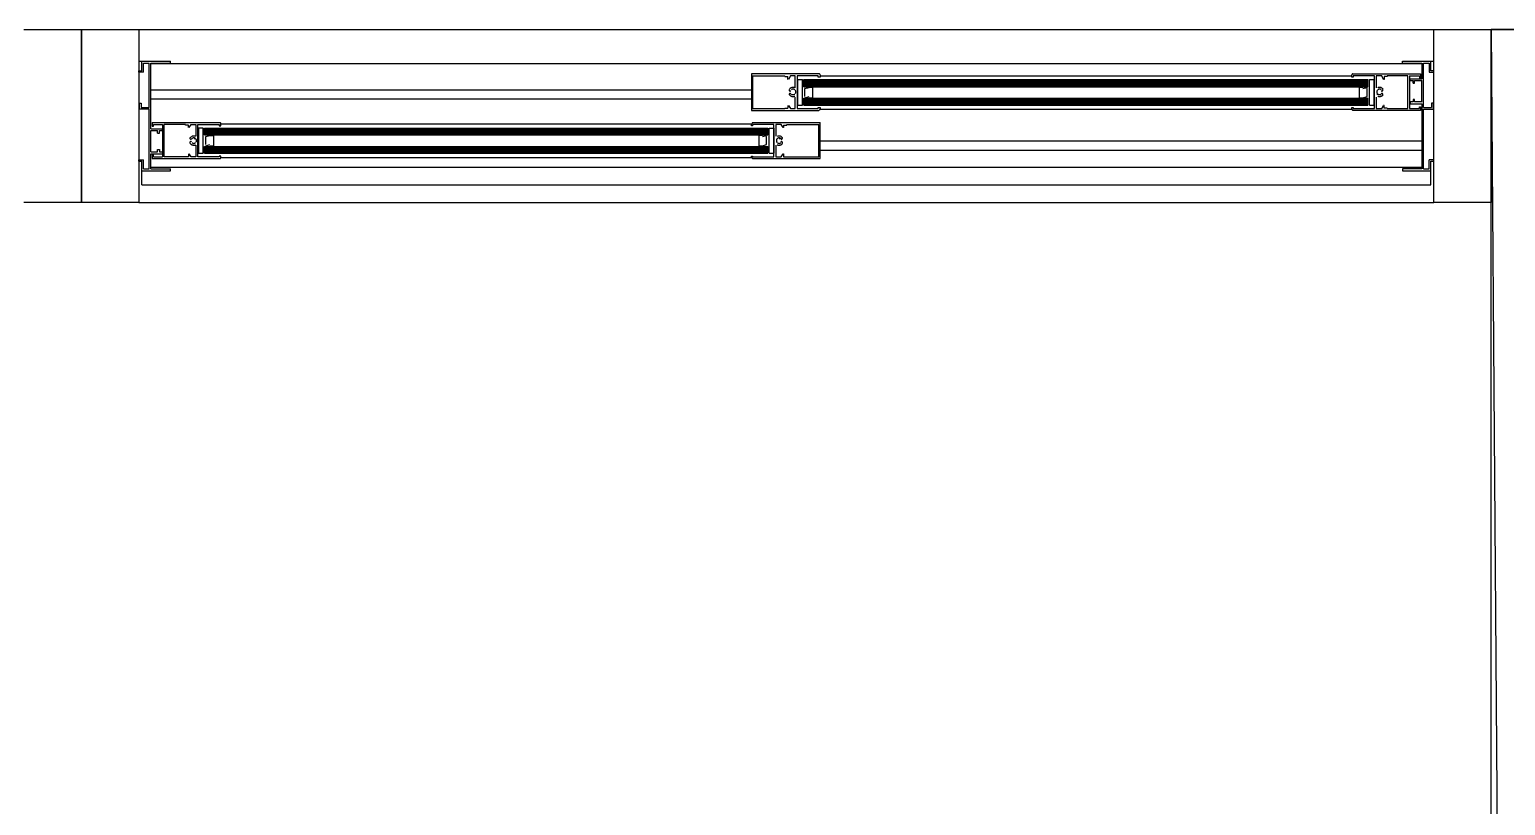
# Model space of a CAD drawing. Header units: millimetres. Extents: x 7649 to 34105, y 3983 to 25377.
# Drawn here: x 19882 to 21166, y 20112 to 20787 of the extents above; entities that cross this region are included whole.
import ezdxf

# ---------------------------------------------------------------- set-up
doc = ezdxf.new("R2010")
doc.units = ezdxf.units.MM

msp = doc.modelspace()

# ---------------------------------------------------------------- linework, layer by layer
at = {"layer": 'GEOMETRY', "color": 7}
for p, q in [((19977.45278, 20786.90139), (21104.04861, 20786.90139)), ((21153.79028, 17366.89722), (21153.79028, 20786.90139)), ((21153.79028, 20786.90139), (21178.66111, 17366.89722)), ((21153.79028, 20786.90139), (21178.66111, 17366.89722)), ((21178.66111, 20786.90139), (21153.79028, 20786.90139)), ((19977.45278, 20759.38472), (19980.09861, 20759.38472)), ((19980.09861, 20750.91806), (19980.09861, 20759.38472)), ((19980.09861, 20759.38472), (20004.96944, 20759.38472)), ((20004.96944, 20757.79722), (20004.96944, 20759.38472)), ((21076.53194, 20759.38472), (21101.40278, 20759.38472)), ((21076.53194, 20757.79722), (21076.53194, 20759.38472)), ((21101.40278, 20759.38472), (21104.04861, 20759.38472)), ((21101.40278, 20750.91806), (21101.40278, 20759.38472)), ((19977.45278, 20749.85972), (19977.45278, 20750.91806)), ((19977.45278, 20750.91806), (19980.09861, 20750.91806)), ((19981.68611, 20749.85972), (19977.45278, 20749.85972)), ((19981.68611, 20749.85972), (19981.68611, 20757.79722)), ((19981.68611, 20757.79722), (19986.44861, 20757.79722)), ((19986.44861, 20719.16806), (19986.44861, 20757.79722)), ((19988.03611, 20757.79722), (20004.96944, 20757.79722)), ((19988.03611, 20700.64722), (19988.03611, 20757.79722)), ((19988.03611, 20757.26806), (21093.46528, 20757.26806)), ((20569.06111, 20748.27222), (20510.32361, 20748.27222)), ((20510.32361, 20748.27222), (20510.32361, 20716.52222)), ((20511.38194, 20746.68472), (20511.38194, 20718.10972)), ((20511.38194, 20746.68472), (20539.42778, 20746.68472)), ((20539.42778, 20746.15556), (20539.42778, 20746.68472)), ((20539.42778, 20746.15556), (20542.07361, 20746.15556)), ((20542.07361, 20743.50972), (20542.07361, 20746.15556)), ((20544.19028, 20746.68472), (20542.60278, 20743.50972)), ((20548.42361, 20746.68472), (20544.19028, 20746.68472)), ((20548.42361, 20736.10139), (20548.42361, 20746.68472)), ((20568.53194, 20746.68472), (20550.01111, 20746.68472)), ((20550.01111, 20746.68472), (20550.01111, 20718.10972)), ((20568.53194, 20745.62639), (20568.53194, 20746.68472)), ((20569.4334, 20748.26498), (20569.32569, 20748.27222)), ((20569.53671, 20748.24387), (20569.4334, 20748.26498)), ((20569.63466, 20748.20985), (20569.53671, 20748.24387)), ((20569.72632, 20748.16385), (20569.63466, 20748.20985)), ((20569.81073, 20748.10683), (20569.72632, 20748.16385)), ((20569.88696, 20748.03974), (20569.81073, 20748.10683)), ((20569.95406, 20747.96351), (20569.88696, 20748.03974)), ((20570.01107, 20747.87909), (20569.95406, 20747.96351)), ((20570.05707, 20747.78744), (20570.01107, 20747.87909)), ((20570.09109, 20747.68948), (20570.05707, 20747.78744)), ((20570.1122, 20747.58618), (20570.09109, 20747.68948)), ((20570.11944, 20747.47847), (20570.1122, 20747.58618)), ((20570.11944, 20747.21389), (20570.11944, 20745.62639)), ((20570.11944, 20746.68472), (21032.61111, 20746.68472)), ((21032.61836, 20747.58618), (21032.61111, 20747.47847)), ((21032.61111, 20745.62639), (21032.61111, 20747.21389)), ((21032.63946, 20747.68948), (21032.61836, 20747.58618)), ((21032.67349, 20747.78744), (21032.63946, 20747.68948)), ((21032.71948, 20747.87909), (21032.67349, 20747.78744)), ((21032.7765, 20747.96351), (21032.71948, 20747.87909)), ((21032.84359, 20748.03974), (21032.7765, 20747.96351)), ((21032.91982, 20748.10683), (21032.84359, 20748.03974)), ((21033.00424, 20748.16385), (21032.91982, 20748.10683)), ((21033.0959, 20748.20985), (21033.00424, 20748.16385)), ((21033.19385, 20748.24387), (21033.0959, 20748.20985)), ((21033.14028, 20748.27222), (21092.40694, 20748.27222)), ((21033.29715, 20748.26498), (21033.19385, 20748.24387)), ((21033.40486, 20748.27222), (21033.29715, 20748.26498)), ((21052.19028, 20746.68472), (21033.66944, 20746.68472)), ((21033.66944, 20746.68472), (21033.66944, 20745.62639)), ((21052.19028, 20718.10972), (21052.19028, 20746.68472)), ((21058.54028, 20746.68472), (21053.77778, 20746.68472)), ((21053.77778, 20746.68472), (21053.77778, 20736.10139)), ((21060.12778, 20743.50972), (21058.54028, 20746.68472)), ((21063.30278, 20746.15556), (21060.65694, 20746.15556)), ((21060.65694, 20746.15556), (21060.65694, 20743.50972)), ((21081.29444, 20746.68472), (21063.30278, 20746.68472)), ((21063.30278, 20746.68472), (21063.30278, 20746.15556)), ((21076.53194, 20757.79722), (21093.46528, 20757.79722)), ((21081.29444, 20718.10972), (21081.29444, 20746.68472)), ((21082.88194, 20746.68472), (21082.88194, 20718.10972)), ((21082.88194, 20746.68472), (21091.34861, 20746.68472)), ((21091.34861, 20746.68472), (21091.34861, 20744.56806)), ((21092.40694, 20748.27222), (21092.40694, 20744.56806)), ((21093.46528, 20757.79722), (21093.46528, 20744.03889)), ((21095.05278, 20757.79722), (21099.81528, 20757.79722)), ((21095.05278, 20719.16806), (21095.05278, 20757.79722)), ((21099.81528, 20757.79722), (21099.81528, 20749.85972)), ((21099.81528, 20749.85972), (21104.04861, 20749.85972)), ((21104.04861, 20750.91806), (21101.40278, 20750.91806)), ((21104.04861, 20749.85972), (21104.04861, 20750.91806)), ((21104.04861, 20673.65972), (21104.04861, 20749.85972)), ((19988.03611, 20734.51389), (20510.32361, 20734.51389)), ((20543.14209, 20734.3765), (20543.13244, 20734.27827)), ((20543.13244, 20734.27827), (20543.13498, 20734.1799)), ((20543.13498, 20734.1799), (20543.14962, 20734.08258)), ((20543.16405, 20734.47337), (20543.14209, 20734.3765)), ((20543.14962, 20734.08258), (20543.17624, 20733.98754)), ((20543.19842, 20734.56769), (20543.16405, 20734.47337)), ((20543.17624, 20733.98754), (20543.21474, 20733.89597)), ((20543.2453, 20734.65823), (20543.19842, 20734.56769)), ((20543.21474, 20733.89597), (20543.26501, 20733.80909)), ((20543.3048, 20734.7438), (20543.2453, 20734.65823)), ((20543.26501, 20733.80909), (20543.32694, 20733.72809)), ((20543.32694, 20733.72809), (20543.40044, 20733.6542)), ((20543.40044, 20733.6542), (20543.4829, 20733.59045)), ((20543.66323, 20735.36234), (20543.46704, 20735.13428)), ((20543.4829, 20733.59045), (20543.57095, 20733.53905)), ((20543.57095, 20733.53905), (20543.66341, 20733.49996)), ((20543.87453, 20735.57341), (20543.66323, 20735.36234)), ((20543.66341, 20733.49996), (20543.75905, 20733.47314)), ((20543.75905, 20733.47314), (20543.85667, 20733.45853)), ((20543.85667, 20733.45853), (20543.95504, 20733.4561)), ((20544.09982, 20735.76695), (20543.87453, 20735.57341)), ((20543.95504, 20733.4561), (20544.05297, 20733.46579)), ((20544.05297, 20733.46579), (20544.14924, 20733.48758)), ((20544.33798, 20735.94242), (20544.09982, 20735.76695)), ((20544.14924, 20733.48758), (20544.24264, 20733.52139)), ((20544.24264, 20733.52139), (20544.33195, 20733.56721)), ((20544.33195, 20733.56721), (20544.41597, 20733.62497)), ((20544.58788, 20736.09927), (20544.33798, 20735.94242)), ((20544.41597, 20733.62497), (20544.49348, 20733.69464)), ((20544.8484, 20736.23697), (20544.58788, 20736.09927)), ((20545.11842, 20736.35497), (20544.8484, 20736.23697)), ((20545.3968, 20736.45274), (20545.11842, 20736.35497)), ((20545.36908, 20734.71725), (20545.15229, 20734.5739)), ((20545.59665, 20734.83454), (20545.36908, 20734.71725)), ((20545.68243, 20736.52972), (20545.3968, 20736.45274)), ((20545.83283, 20734.92577), (20545.59665, 20734.83454)), ((20545.97417, 20736.58538), (20545.68243, 20736.52972)), ((20546.07547, 20734.99093), (20545.83283, 20734.92577)), ((20546.27092, 20736.61917), (20545.97417, 20736.58538)), ((20546.32242, 20735.03002), (20546.07547, 20734.99093)), ((20546.57153, 20736.63056), (20546.27092, 20736.61917)), ((20546.57153, 20735.04306), (20546.32242, 20735.03002)), ((20546.70879, 20736.62818), (20546.57153, 20736.63056)), ((20546.82063, 20735.03002), (20546.57153, 20735.04306)), ((20546.84568, 20736.62108), (20546.70879, 20736.62818)), ((20547.06758, 20734.99093), (20546.82063, 20735.03002)), ((20546.98209, 20736.60926), (20546.84568, 20736.62108)), ((20547.11788, 20736.59277), (20546.98209, 20736.60926)), ((20547.31023, 20734.92577), (20547.06758, 20734.99093)), ((20547.25295, 20736.57162), (20547.11788, 20736.59277)), ((20547.38717, 20736.54584), (20547.25295, 20736.57162)), ((20547.54641, 20734.83454), (20547.31023, 20734.92577)), ((20547.52043, 20736.51545), (20547.38717, 20736.54584)), ((20547.65259, 20736.48048), (20547.52043, 20736.51545)), ((20547.77397, 20734.71725), (20547.54641, 20734.83454)), ((20547.78355, 20736.44096), (20547.65259, 20736.48048)), ((20547.99077, 20734.5739), (20547.77397, 20734.71725)), ((20547.91318, 20736.3969), (20547.78355, 20736.44096)), ((20548.04137, 20736.34834), (20547.91318, 20736.3969)), ((20548.16799, 20736.2953), (20548.04137, 20736.34834)), ((20548.62698, 20733.86425), (20548.48362, 20734.08105)), ((20548.74426, 20733.63669), (20548.62698, 20733.86425)), ((20548.83549, 20733.40051), (20548.74426, 20733.63669)), ((20548.90065, 20733.15786), (20548.83549, 20733.40051)), ((20550.54028, 20743.50972), (20550.54028, 20721.28472)), ((20550.54028, 20743.50972), (20554.77361, 20743.50972)), ((20554.77361, 20721.28472), (20554.77361, 20743.50972)), ((20555.83194, 20743.50972), (21046.36944, 20743.50972)), ((20555.83194, 20737.15972), (20555.83194, 20743.50972)), ((20555.83194, 20742.45139), (21046.36944, 20742.45139)), ((20555.83194, 20741.39306), (21046.36944, 20741.39306)), ((20555.83194, 20740.33472), (21046.36944, 20740.33472)), ((20555.83194, 20739.27639), (21046.36944, 20739.27639)), ((20555.83194, 20738.21806), (21046.36944, 20738.21806)), ((20555.83194, 20737.15972), (21046.36944, 20737.15972)), ((20556.89028, 20735.57222), (20560.59444, 20736.63056)), ((20556.89028, 20728.69306), (20556.89028, 20735.57222)), ((20563.76944, 20736.63056), (20560.59444, 20736.63056)), ((20563.76944, 20727.63472), (20563.76944, 20736.63056)), ((20570.11944, 20745.62639), (20568.53194, 20745.62639)), ((21033.66944, 20745.62639), (21032.61111, 20745.62639)), ((21042.13611, 20736.63056), (21038.96111, 20736.63056)), ((21038.96111, 20736.63056), (21038.96111, 20727.63472)), ((21042.13611, 20735.57222), (21045.84028, 20736.63056)), ((21045.84028, 20728.69306), (21045.84028, 20735.57222)), ((21046.36944, 20737.15972), (21046.36944, 20743.50972)), ((21047.95694, 20721.28472), (21047.95694, 20743.50972)), ((21047.95694, 20743.50972), (21051.66111, 20743.50972)), ((21051.66111, 20743.50972), (21051.66111, 20721.28472)), ((21054.30694, 20733.45556), (21054.83611, 20733.45556)), ((21054.42423, 20733.40051), (21054.35907, 20733.15786)), ((21054.51546, 20733.63669), (21054.42423, 20733.40051)), ((21054.63275, 20733.86425), (21054.51546, 20733.63669)), ((21054.7761, 20734.08105), (21054.63275, 20733.86425)), ((21055.50918, 20736.45155), (21055.09173, 20736.2953)), ((21055.48575, 20734.71725), (21055.26895, 20734.5739)), ((21055.71331, 20734.83454), (21055.48575, 20734.71725)), ((21055.93456, 20736.55869), (21055.50918, 20736.45155)), ((21055.94949, 20734.92577), (21055.71331, 20734.83454)), ((21056.3641, 20736.61765), (21055.93456, 20736.55869)), ((21056.19214, 20734.99093), (21055.94949, 20734.92577)), ((21056.43909, 20735.03002), (21056.19214, 20734.99093)), ((21056.794, 20736.62936), (21056.3641, 20736.61765)), ((21056.68819, 20735.04306), (21056.43909, 20735.03002)), ((21056.9373, 20735.03002), (21056.68819, 20735.04306)), ((21057.22049, 20736.59476), (21056.794, 20736.62936)), ((21057.18425, 20734.99093), (21056.9373, 20735.03002)), ((21057.42689, 20734.92577), (21057.18425, 20734.99093)), ((21057.63978, 20736.51479), (21057.22049, 20736.59476)), ((21057.66308, 20734.83454), (21057.42689, 20734.92577)), ((21058.0481, 20736.39036), (21057.63978, 20736.51479)), ((21057.89064, 20734.71725), (21057.66308, 20734.83454)), ((21058.10744, 20734.5739), (21057.89064, 20734.71725)), ((21058.44166, 20736.22243), (21058.0481, 20736.39036)), ((21058.23707, 20733.69464), (21058.27553, 20733.65782)), ((21058.27553, 20733.65782), (21058.31614, 20733.62385)), ((21058.31614, 20733.62385), (21058.35874, 20733.59278)), ((21058.35874, 20733.59278), (21058.40316, 20733.56471)), ((21058.40316, 20733.56471), (21058.44924, 20733.53968)), ((21058.81668, 20736.01192), (21058.44166, 20736.22243)), ((21058.44924, 20733.53968), (21058.49682, 20733.51777)), ((21058.49682, 20733.51777), (21058.54575, 20733.49904)), ((21058.54575, 20733.49904), (21058.59585, 20733.48357)), ((21058.59585, 20733.48357), (21058.64698, 20733.47141)), ((21058.64698, 20733.47141), (21058.69896, 20733.46265)), ((21058.69896, 20733.46265), (21058.75164, 20733.45734)), ((21058.75164, 20733.45734), (21058.80486, 20733.45556)), ((21058.80486, 20733.45556), (21058.88043, 20733.45915)), ((21059.16937, 20735.75977), (21058.81668, 20736.01192)), ((21058.88043, 20733.45915), (21058.95447, 20733.46976)), ((21058.95447, 20733.46976), (21059.02657, 20733.48712)), ((21059.02657, 20733.48712), (21059.0963, 20733.51098)), ((21059.0963, 20733.51098), (21059.16327, 20733.54107)), ((21059.16327, 20733.54107), (21059.22705, 20733.57715)), ((21059.49597, 20735.46692), (21059.16937, 20735.75977)), ((21059.22705, 20733.57715), (21059.28725, 20733.61895)), ((21059.28725, 20733.61895), (21059.34343, 20733.66621)), ((21059.34343, 20733.66621), (21059.3952, 20733.71867)), ((21059.3952, 20733.71867), (21059.44214, 20733.77607)), ((21059.47003, 20734.68245), (21059.42576, 20734.7438)), ((21059.44214, 20733.77607), (21059.48384, 20733.83816)), ((21059.50786, 20734.61792), (21059.47003, 20734.68245)), ((21059.48384, 20733.83816), (21059.51989, 20733.90468)), ((21059.79268, 20735.13428), (21059.49597, 20735.46692)), ((21059.53919, 20734.55071), (21059.50786, 20734.61792)), ((21059.51989, 20733.90468), (21059.54947, 20733.97432)), ((21059.56397, 20734.4813), (21059.53919, 20734.55071)), ((21059.54947, 20733.97432), (21059.57206, 20734.04562)), ((21059.58214, 20734.41017), (21059.56397, 20734.4813)), ((21059.57206, 20734.04562), (21059.58772, 20734.1181)), ((21059.59366, 20734.3378), (21059.58214, 20734.41017)), ((21059.58772, 20734.1181), (21059.5965, 20734.19128)), ((21059.59847, 20734.26467), (21059.59366, 20734.3378)), ((21059.5965, 20734.19128), (21059.59847, 20734.26467)), ((21060.65694, 20743.50972), (21060.12778, 20743.50972)), ((21083.41111, 20744.03889), (21093.46528, 20744.03889)), ((21083.41111, 20742.45139), (21083.41111, 20744.03889)), ((21083.41111, 20742.45139), (21086.05694, 20742.45139)), ((21086.05694, 20740.33472), (21086.05694, 20742.45139)), ((21086.05694, 20740.33472), (21087.11528, 20740.33472)), ((21087.11528, 20742.45139), (21093.46528, 20742.45139)), ((21087.11528, 20740.33472), (21087.11528, 20742.45139)), ((21091.34861, 20744.56806), (21092.40694, 20744.56806)), ((21093.46528, 20723.93056), (21093.46528, 20742.45139)), ((19977.98194, 20717.58056), (19977.98194, 20722.87222)), ((19977.98194, 20722.87222), (19979.56944, 20722.87222)), ((19979.56944, 20722.87222), (19979.56944, 20719.16806)), ((19988.03611, 20726.57639), (20510.32361, 20726.57639)), ((20542.07361, 20720.75556), (20542.07361, 20718.63889)), ((20542.60278, 20720.75556), (20544.19028, 20718.10972)), ((20543.13405, 20730.60316), (20543.13209, 20730.52977)), ((20543.13209, 20730.52977), (20543.13689, 20730.45665)), ((20543.14284, 20730.67634), (20543.13405, 20730.60316)), ((20543.13689, 20730.45665), (20543.14841, 20730.38428)), ((20543.1585, 20730.74882), (20543.14284, 20730.67634)), ((20543.14841, 20730.38428), (20543.16659, 20730.31315)), ((20543.18109, 20730.82013), (20543.1585, 20730.74882)), ((20543.16659, 20730.31315), (20543.19137, 20730.24373)), ((20543.21066, 20730.88976), (20543.18109, 20730.82013)), ((20543.19137, 20730.24373), (20543.2227, 20730.17652)), ((20543.24671, 20730.95628), (20543.21066, 20730.88976)), ((20543.2227, 20730.17652), (20543.26053, 20730.112)), ((20543.28841, 20731.01837), (20543.24671, 20730.95628)), ((20543.26053, 20730.112), (20543.3048, 20730.05064)), ((20543.33535, 20731.07578), (20543.28841, 20731.01837)), ((20543.38712, 20731.12824), (20543.33535, 20731.07578)), ((20543.44331, 20731.1755), (20543.38712, 20731.12824)), ((20543.5035, 20731.21729), (20543.44331, 20731.1755)), ((20543.46704, 20730.18933), (20543.76375, 20729.85669)), ((20543.56729, 20731.25337), (20543.5035, 20731.21729)), ((20543.63425, 20731.28347), (20543.56729, 20731.25337)), ((20543.70399, 20731.30733), (20543.63425, 20731.28347)), ((20543.77608, 20731.32469), (20543.70399, 20731.30733)), ((20543.76375, 20729.85669), (20544.09035, 20729.56384)), ((20543.85012, 20731.3353), (20543.77608, 20731.32469)), ((20543.92569, 20731.33889), (20543.85012, 20731.3353)), ((20543.97891, 20731.3371), (20543.92569, 20731.33889)), ((20544.0316, 20731.3318), (20543.97891, 20731.3371)), ((20544.08358, 20731.32303), (20544.0316, 20731.3318)), ((20544.1347, 20731.31088), (20544.08358, 20731.32303)), ((20544.09035, 20729.56384), (20544.44304, 20729.31169)), ((20544.18481, 20731.29541), (20544.1347, 20731.31088)), ((20544.23373, 20731.27668), (20544.18481, 20731.29541)), ((20544.28132, 20731.25477), (20544.23373, 20731.27668)), ((20544.3274, 20731.22974), (20544.28132, 20731.25477)), ((20544.37182, 20731.20166), (20544.3274, 20731.22974)), ((20544.41441, 20731.1706), (20544.37182, 20731.20166)), ((20544.45502, 20731.13662), (20544.41441, 20731.1706)), ((20544.44304, 20729.31169), (20544.81806, 20729.10118)), ((20544.49348, 20731.0998), (20544.45502, 20731.13662)), ((20544.71944, 20730.80972), (20544.71944, 20730.28056)), ((20544.81806, 20729.10118), (20545.21162, 20728.93325)), ((20545.15229, 20730.74971), (20545.36908, 20730.60636)), ((20545.21162, 20728.93325), (20545.61994, 20728.80883)), ((20545.36908, 20730.60636), (20545.59665, 20730.48907)), ((20545.59665, 20730.48907), (20545.83283, 20730.39784)), ((20545.61994, 20728.80883), (20546.03923, 20728.72885)), ((20545.83283, 20730.39784), (20546.07547, 20730.33268)), ((20546.03923, 20728.72885), (20546.46572, 20728.69425)), ((20546.07547, 20730.33268), (20546.32242, 20730.29359)), ((20546.32242, 20730.29359), (20546.57153, 20730.28056)), ((20546.46572, 20728.69425), (20546.89562, 20728.70596)), ((20546.57153, 20730.28056), (20546.82063, 20730.29359)), ((20546.82063, 20730.29359), (20547.06758, 20730.33268)), ((20546.89562, 20728.70596), (20547.32516, 20728.76492)), ((20547.06758, 20730.33268), (20547.31023, 20730.39784)), ((20547.31023, 20730.39784), (20547.54641, 20730.48907)), ((20547.32516, 20728.76492), (20547.75054, 20728.87206)), ((20547.36528, 20730.28056), (20547.36528, 20730.80972)), ((20547.54641, 20730.48907), (20547.77397, 20730.60636)), ((20547.75054, 20728.87206), (20548.16799, 20729.02831)), ((20547.77397, 20730.60636), (20547.99077, 20730.74971)), ((20548.42361, 20718.10972), (20548.42361, 20728.16389)), ((20548.48362, 20731.24256), (20548.62698, 20731.45936)), ((20548.62698, 20731.45936), (20548.74426, 20731.68692)), ((20548.74426, 20731.68692), (20548.83549, 20731.92311)), ((20548.83549, 20731.92311), (20548.90065, 20732.16575)), ((20548.93975, 20732.91091), (20548.90065, 20733.15786)), ((20548.90065, 20732.16575), (20548.93975, 20732.4127)), ((20548.95278, 20732.66181), (20548.93975, 20732.91091)), ((20548.93975, 20732.4127), (20548.95278, 20732.66181)), ((20550.54028, 20721.28472), (20554.77361, 20721.28472)), ((20555.83194, 20727.10556), (21046.36944, 20727.10556)), ((20555.83194, 20721.28472), (20555.83194, 20727.10556)), ((20555.83194, 20726.04722), (21046.36944, 20726.04722)), ((20555.83194, 20725.51806), (21046.36944, 20725.51806)), ((20555.83194, 20724.45972), (21046.36944, 20724.45972)), ((20555.83194, 20723.40139), (21046.36944, 20723.40139)), ((20555.83194, 20722.34306), (21046.36944, 20722.34306)), ((20555.83194, 20721.28472), (21046.36944, 20721.28472)), ((20556.89028, 20727.63472), (20560.59444, 20728.69306)), ((20560.59444, 20727.63472), (20563.76944, 20727.63472)), ((21038.96111, 20727.63472), (21042.13611, 20727.63472)), ((21042.13611, 20727.63472), (21045.84028, 20728.69306)), ((21046.36944, 20721.28472), (21046.36944, 20727.10556)), ((21047.95694, 20721.28472), (21051.66111, 20721.28472)), ((21053.77778, 20728.16389), (21053.77778, 20718.10972)), ((21054.31998, 20732.91091), (21054.30694, 20732.66181)), ((21054.30694, 20732.66181), (21054.31998, 20732.4127)), ((21054.30694, 20730.80972), (21054.83611, 20730.80972)), ((21054.35907, 20733.15786), (21054.31998, 20732.91091)), ((21054.31998, 20732.4127), (21054.35907, 20732.16575)), ((21054.35907, 20732.16575), (21054.42423, 20731.92311)), ((21054.42423, 20731.92311), (21054.51546, 20731.68692)), ((21054.51546, 20731.68692), (21054.63275, 20731.45936)), ((21054.63275, 20731.45936), (21054.7761, 20731.24256)), ((21054.83611, 20730.80972), (21054.83611, 20730.28056)), ((21055.09173, 20729.02831), (21055.21835, 20728.97527)), ((21055.21835, 20728.97527), (21055.34654, 20728.92671)), ((21055.26895, 20730.74971), (21055.48575, 20730.60636)), ((21055.34654, 20728.92671), (21055.47617, 20728.88266)), ((21055.47617, 20728.88266), (21055.60713, 20728.84313)), ((21055.48575, 20730.60636), (21055.71331, 20730.48907)), ((21055.60713, 20728.84313), (21055.7393, 20728.80816)), ((21055.71331, 20730.48907), (21055.94949, 20730.39784)), ((21055.7393, 20728.80816), (21055.87255, 20728.77777)), ((21055.87255, 20728.77777), (21056.00677, 20728.75199)), ((21055.94949, 20730.39784), (21056.19214, 20730.33268)), ((21056.00677, 20728.75199), (21056.14184, 20728.73084)), ((21056.14184, 20728.73084), (21056.27763, 20728.71435)), ((21056.19214, 20730.33268), (21056.43909, 20730.29359)), ((21056.27763, 20728.71435), (21056.41404, 20728.70254)), ((21056.41404, 20728.70254), (21056.55093, 20728.69543)), ((21056.43909, 20730.29359), (21056.68819, 20730.28056)), ((21056.55093, 20728.69543), (21056.68819, 20728.69306)), ((21056.68819, 20730.28056), (21056.9373, 20730.29359)), ((21056.68819, 20728.69306), (21056.98881, 20728.70444)), ((21056.9373, 20730.29359), (21057.18425, 20730.33268)), ((21056.98881, 20728.70444), (21057.28555, 20728.73823)), ((21057.18425, 20730.33268), (21057.42689, 20730.39784)), ((21057.28555, 20728.73823), (21057.57729, 20728.79389)), ((21057.42689, 20730.39784), (21057.66308, 20730.48907)), ((21057.48194, 20730.28056), (21057.48194, 20730.80972)), ((21057.57729, 20728.79389), (21057.86292, 20728.87087)), ((21057.66308, 20730.48907), (21057.89064, 20730.60636)), ((21057.86292, 20728.87087), (21058.14131, 20728.96864)), ((21057.89064, 20730.60636), (21058.10744, 20730.74971)), ((21058.14131, 20728.96864), (21058.41132, 20729.08664)), ((21058.31459, 20731.16947), (21058.23707, 20731.0998)), ((21058.39861, 20731.22723), (21058.31459, 20731.16947)), ((21058.48792, 20731.27305), (21058.39861, 20731.22723)), ((21058.41132, 20729.08664), (21058.67184, 20729.22434)), ((21058.58132, 20731.30687), (21058.48792, 20731.27305)), ((21058.54028, 20718.10972), (21060.12778, 20720.75556)), ((21058.67758, 20731.32865), (21058.58132, 20731.30687)), ((21058.67184, 20729.22434), (21058.92174, 20729.38119)), ((21058.77551, 20731.33835), (21058.67758, 20731.32865)), ((21058.87389, 20731.33591), (21058.77551, 20731.33835)), ((21058.9715, 20731.32131), (21058.87389, 20731.33591)), ((21058.92174, 20729.38119), (21059.1599, 20729.55666)), ((21059.06715, 20731.29448), (21058.9715, 20731.32131)), ((21059.1596, 20731.25539), (21059.06715, 20731.29448)), ((21059.24766, 20731.20399), (21059.1596, 20731.25539)), ((21059.1599, 20729.55666), (21059.3852, 20729.7502)), ((21059.33011, 20731.14025), (21059.24766, 20731.20399)), ((21059.40361, 20731.06635), (21059.33011, 20731.14025)), ((21059.3852, 20729.7502), (21059.5965, 20729.96127)), ((21059.46555, 20730.98536), (21059.40361, 20731.06635)), ((21059.42576, 20730.05064), (21059.48526, 20730.13621)), ((21059.51582, 20730.89847), (21059.46555, 20730.98536)), ((21059.48526, 20730.13621), (21059.53214, 20730.22676)), ((21059.55432, 20730.80691), (21059.51582, 20730.89847)), ((21059.53214, 20730.22676), (21059.56651, 20730.32107)), ((21059.58094, 20730.71186), (21059.55432, 20730.80691)), ((21059.56651, 20730.32107), (21059.58846, 20730.41795)), ((21059.59557, 20730.61455), (21059.58094, 20730.71186)), ((21059.58846, 20730.41795), (21059.59812, 20730.51617)), ((21059.59812, 20730.51617), (21059.59557, 20730.61455)), ((21059.5965, 20729.96127), (21059.79268, 20730.18933)), ((21060.12778, 20721.28472), (21060.65694, 20721.28472)), ((21060.65694, 20718.63889), (21060.65694, 20720.75556)), ((21086.05694, 20723.93056), (21083.41111, 20723.93056)), ((21083.41111, 20723.93056), (21083.41111, 20722.34306)), ((21083.41111, 20722.34306), (21093.46528, 20722.34306)), ((21087.11528, 20726.04722), (21086.05694, 20726.04722)), ((21086.05694, 20726.04722), (21086.05694, 20723.93056)), ((21087.11528, 20723.93056), (21087.11528, 20726.04722)), ((21093.46528, 20723.93056), (21087.11528, 20723.93056)), ((21093.46528, 20722.34306), (21093.46528, 20665.72222)), ((21103.51944, 20722.87222), (21101.93194, 20722.87222)), ((21101.93194, 20722.87222), (21101.93194, 20719.16806)), ((21103.51944, 20717.58056), (21103.51944, 20722.87222)), ((19986.44861, 20717.58056), (19977.98194, 20717.58056)), ((19979.56944, 20719.16806), (19986.44861, 20719.16806)), ((19986.44861, 20665.72222), (19986.44861, 20717.58056)), ((20510.32361, 20716.52222), (20569.06111, 20716.52222)), ((20511.38194, 20718.10972), (20539.42778, 20718.10972)), ((20539.42778, 20718.10972), (20539.42778, 20718.63889)), ((20539.42778, 20718.63889), (20542.07361, 20718.63889)), ((20544.19028, 20718.10972), (20548.42361, 20718.10972)), ((20550.01111, 20718.10972), (20568.53194, 20718.10972)), ((20568.53194, 20718.10972), (20568.53194, 20719.16806)), ((20568.53194, 20719.16806), (20570.11944, 20719.16806)), ((20569.32569, 20717.05139), (20569.4334, 20717.05863)), ((20569.4334, 20717.05863), (20569.53671, 20717.07974)), ((20569.53671, 20717.07974), (20569.63466, 20717.11377)), ((20569.63466, 20717.11377), (20569.72632, 20717.15976)), ((20569.72632, 20717.15976), (20569.81073, 20717.21678)), ((20569.81073, 20717.21678), (20569.88696, 20717.28387)), ((20569.88696, 20717.28387), (20569.95406, 20717.3601)), ((20569.95406, 20717.3601), (20570.01107, 20717.44452)), ((20570.01107, 20717.44452), (20570.05707, 20717.53617)), ((20570.05707, 20717.53617), (20570.09109, 20717.63413)), ((20570.09109, 20717.63413), (20570.1122, 20717.73743)), ((20570.1122, 20717.73743), (20570.11944, 20717.84514)), ((20570.11944, 20719.16806), (20570.11944, 20717.58056)), ((20570.11944, 20717.58056), (21032.61111, 20717.58056)), ((21032.61111, 20717.58056), (21032.61111, 20719.16806)), ((21032.61111, 20719.16806), (21033.66944, 20719.16806)), ((21032.61111, 20717.84514), (21032.61836, 20717.73743)), ((21032.61836, 20717.73743), (21032.63946, 20717.63413)), ((21032.63946, 20717.63413), (21032.67349, 20717.53617)), ((21032.67349, 20717.53617), (21032.71948, 20717.44452)), ((21032.71948, 20717.44452), (21032.7765, 20717.3601)), ((21032.7765, 20717.3601), (21032.84359, 20717.28387)), ((21032.84359, 20717.28387), (21032.91982, 20717.21678)), ((21032.91982, 20717.21678), (21033.00424, 20717.15976)), ((21033.00424, 20717.15976), (21033.0959, 20717.11377)), ((21033.0959, 20717.11377), (21033.19385, 20717.07974)), ((21092.40694, 20716.52222), (21033.14028, 20716.52222)), ((21033.19385, 20717.07974), (21033.29715, 20717.05863)), ((21033.29715, 20717.05863), (21033.40486, 20717.05139)), ((21033.66944, 20719.16806), (21033.66944, 20718.10972)), ((21033.66944, 20718.10972), (21052.19028, 20718.10972)), ((21053.77778, 20718.10972), (21058.54028, 20718.10972)), ((21063.30278, 20718.63889), (21060.65694, 20718.63889)), ((21063.30278, 20718.10972), (21063.30278, 20718.63889)), ((21063.30278, 20718.10972), (21081.29444, 20718.10972)), ((21082.88194, 20718.10972), (21091.34861, 20718.10972)), ((21091.34861, 20718.10972), (21091.34861, 20719.69722)), ((21091.34861, 20719.69722), (21092.40694, 20719.69722)), ((21092.40694, 20719.69722), (21092.40694, 20716.52222)), ((21095.05278, 20719.16806), (21101.93194, 20719.16806)), ((21095.05278, 20717.58056), (21103.51944, 20717.58056)), ((21095.05278, 20665.72222), (21095.05278, 20717.58056)), ((19988.03611, 20700.64722), (19998.09028, 20700.64722)), ((19988.03611, 20680.53889), (19988.03611, 20699.05972)), ((19988.03611, 20699.05972), (19993.85694, 20699.05972)), ((19989.09444, 20705.93889), (19989.09444, 20702.76389)), ((19989.09444, 20705.93889), (20047.83194, 20705.93889)), ((19989.09444, 20702.76389), (19990.15278, 20702.76389)), ((19990.15278, 20702.76389), (19990.15278, 20704.35139)), ((19990.15278, 20704.35139), (19998.09028, 20704.35139)), ((19993.85694, 20696.94306), (19993.85694, 20699.05972)), ((19993.85694, 20696.94306), (19995.44444, 20696.94306)), ((19995.44444, 20696.94306), (19995.44444, 20699.05972)), ((19995.44444, 20699.05972), (19998.09028, 20699.05972)), ((19998.09028, 20704.35139), (19998.09028, 20676.30556)), ((19998.09028, 20699.05972), (19998.09028, 20700.64722)), ((20018.19861, 20704.35139), (19999.67778, 20704.35139)), ((19999.67778, 20676.30556), (19999.67778, 20704.35139)), ((20018.19861, 20703.82222), (20018.19861, 20704.35139)), ((20020.84444, 20703.82222), (20018.19861, 20703.82222)), ((20020.84444, 20701.70556), (20020.84444, 20703.82222)), ((20021.37361, 20701.70556), (20022.96111, 20704.35139)), ((20022.96111, 20704.35139), (20027.19444, 20704.35139)), ((20027.19444, 20704.35139), (20027.19444, 20694.29722)), ((20028.78194, 20676.30556), (20028.78194, 20704.35139)), ((20028.78194, 20704.35139), (20047.30278, 20704.35139)), ((20033.54444, 20701.17639), (20029.31111, 20701.17639)), ((20029.31111, 20701.17639), (20029.31111, 20679.48056)), ((20033.54444, 20679.48056), (20033.54444, 20701.17639)), ((20034.60278, 20695.35556), (20034.60278, 20701.17639)), ((20034.60278, 20701.17639), (20524.61111, 20701.17639)), ((20034.60278, 20700.11806), (20524.61111, 20700.11806)), ((20034.60278, 20699.05972), (20524.61111, 20699.05972)), ((20034.60278, 20698.00139), (20524.61111, 20698.00139)), ((20034.60278, 20697.47222), (20524.61111, 20697.47222)), ((20034.60278, 20696.41389), (20524.61111, 20696.41389)), ((20034.60278, 20695.35556), (20524.61111, 20695.35556)), ((20035.66111, 20693.76806), (20039.36528, 20694.82639)), ((20039.36528, 20694.82639), (20042.54028, 20694.82639)), ((20042.54028, 20694.82639), (20042.54028, 20685.83056)), ((20047.30278, 20704.35139), (20047.30278, 20703.29306)), ((20047.30278, 20703.29306), (20048.89028, 20703.29306)), ((20048.20424, 20705.93164), (20048.09653, 20705.93889)), ((20048.30754, 20705.91054), (20048.20424, 20705.93164)), ((20048.40549, 20705.87651), (20048.30754, 20705.91054)), ((20048.49715, 20705.83052), (20048.40549, 20705.87651)), ((20048.58157, 20705.7735), (20048.49715, 20705.83052)), ((20048.65779, 20705.70641), (20048.58157, 20705.7735)), ((20048.72489, 20705.63018), (20048.65779, 20705.70641)), ((20048.78191, 20705.54576), (20048.72489, 20705.63018)), ((20048.8279, 20705.4541), (20048.78191, 20705.54576)), ((20048.86192, 20705.35615), (20048.8279, 20705.4541)), ((20048.88303, 20705.25285), (20048.86192, 20705.35615)), ((20048.89028, 20705.14514), (20048.88303, 20705.25285)), ((20048.89028, 20703.29306), (20048.89028, 20704.88056)), ((20048.89028, 20704.88056), (20510.32361, 20704.88056)), ((20510.32361, 20703.29306), (20510.32361, 20704.88056)), ((20511.38194, 20703.29306), (20510.32361, 20703.29306)), ((20510.86002, 20705.25285), (20510.85278, 20705.14514)), ((20510.88113, 20705.35615), (20510.86002, 20705.25285)), ((20510.91515, 20705.4541), (20510.88113, 20705.35615)), ((20510.96115, 20705.54576), (20510.91515, 20705.4541)), ((20511.01817, 20705.63018), (20510.96115, 20705.54576)), ((20511.08526, 20705.70641), (20511.01817, 20705.63018)), ((20511.16149, 20705.7735), (20511.08526, 20705.70641)), ((20511.24591, 20705.83052), (20511.16149, 20705.7735)), ((20511.33756, 20705.87651), (20511.24591, 20705.83052)), ((20511.43552, 20705.91054), (20511.33756, 20705.87651)), ((20511.38194, 20705.93889), (20570.11944, 20705.93889)), ((20529.90278, 20704.35139), (20511.38194, 20704.35139)), ((20511.38194, 20704.35139), (20511.38194, 20703.29306)), ((20511.53882, 20705.93164), (20511.43552, 20705.91054)), ((20511.64653, 20705.93889), (20511.53882, 20705.93164)), ((20519.84861, 20694.82639), (20516.67361, 20694.82639)), ((20516.67361, 20694.82639), (20516.67361, 20685.83056)), ((20519.84861, 20693.76806), (20523.55278, 20694.82639)), ((20524.61111, 20695.35556), (20524.61111, 20701.17639)), ((20525.66944, 20679.48056), (20525.66944, 20701.17639)), ((20525.66944, 20701.17639), (20529.90278, 20701.17639)), ((20529.90278, 20676.30556), (20529.90278, 20704.35139)), ((20529.90278, 20701.17639), (20529.90278, 20679.48056)), ((20536.25278, 20704.35139), (20531.49028, 20704.35139)), ((20531.49028, 20704.35139), (20531.49028, 20694.29722)), ((20537.84028, 20701.70556), (20536.25278, 20704.35139)), ((20538.36944, 20701.70556), (20537.84028, 20701.70556)), ((20538.36944, 20703.82222), (20538.36944, 20701.70556)), ((20538.36944, 20703.82222), (20541.01528, 20703.82222)), ((20541.01528, 20704.35139), (20569.06111, 20704.35139)), ((20541.01528, 20703.82222), (20541.01528, 20704.35139)), ((20569.06111, 20676.30556), (20569.06111, 20704.35139)), ((20570.11944, 20674.71806), (20570.11944, 20705.93889)), ((19993.85694, 20680.53889), (19993.85694, 20682.65556)), ((19993.85694, 20682.65556), (19995.44444, 20682.65556)), ((19995.44444, 20682.65556), (19995.44444, 20680.53889)), ((20021.90773, 20692.53363), (20021.90292, 20692.46051)), ((20021.90292, 20692.46051), (20021.90489, 20692.38711)), ((20021.90582, 20688.81038), (20021.90327, 20688.71201)), ((20021.90327, 20688.71201), (20021.91293, 20688.61378)), ((20021.90489, 20692.38711), (20021.91367, 20692.31394)), ((20021.92045, 20688.90769), (20021.90582, 20688.81038)), ((20021.91924, 20692.606), (20021.90773, 20692.53363)), ((20021.91293, 20688.61378), (20021.93488, 20688.5169)), ((20021.91367, 20692.31394), (20021.92933, 20692.24145)), ((20021.93742, 20692.67713), (20021.91924, 20692.606)), ((20021.94707, 20689.00274), (20021.92045, 20688.90769)), ((20021.92933, 20692.24145), (20021.95192, 20692.17015)), ((20021.93488, 20688.5169), (20021.96925, 20688.42259)), ((20021.9622, 20692.74655), (20021.93742, 20692.67713)), ((20021.98557, 20689.09431), (20021.94707, 20689.00274)), ((20021.95192, 20692.17015), (20021.9815, 20692.10051)), ((20021.99353, 20692.81376), (20021.9622, 20692.74655)), ((20021.96925, 20688.42259), (20022.01613, 20688.33205)), ((20021.9815, 20692.10051), (20022.01754, 20692.034)), ((20022.03584, 20689.18119), (20021.98557, 20689.09431)), ((20022.03136, 20692.87828), (20021.99353, 20692.81376)), ((20022.01613, 20688.33205), (20022.07563, 20688.24648)), ((20022.01754, 20692.034), (20022.05925, 20691.97191)), ((20022.07563, 20692.93963), (20022.03136, 20692.87828)), ((20022.09778, 20689.26218), (20022.03584, 20689.18119)), ((20022.05925, 20691.97191), (20022.10619, 20691.9145)), ((20022.17128, 20689.33608), (20022.09778, 20689.26218)), ((20022.10619, 20691.9145), (20022.15796, 20691.86204)), ((20022.15796, 20691.86204), (20022.21414, 20691.81478)), ((20022.25373, 20689.39983), (20022.17128, 20689.33608)), ((20022.21414, 20691.81478), (20022.27434, 20691.77298)), ((20022.53459, 20693.13358), (20022.23788, 20692.80095)), ((20022.23788, 20687.85599), (20022.43406, 20687.62794)), ((20022.34179, 20689.45123), (20022.25373, 20689.39983)), ((20022.27434, 20691.77298), (20022.33812, 20691.73691)), ((20022.33812, 20691.73691), (20022.40509, 20691.70681)), ((20022.43424, 20689.49031), (20022.34179, 20689.45123)), ((20022.40509, 20691.70681), (20022.47482, 20691.68295)), ((20022.43406, 20687.62794), (20022.64536, 20687.41687)), ((20022.52988, 20689.51714), (20022.43424, 20689.49031)), ((20022.47482, 20691.68295), (20022.54692, 20691.66559)), ((20022.6275, 20689.53175), (20022.52988, 20689.51714)), ((20022.86118, 20693.42644), (20022.53459, 20693.13358)), ((20022.54692, 20691.66559), (20022.62095, 20691.65498)), ((20022.62095, 20691.65498), (20022.69653, 20691.65139)), ((20022.72588, 20689.53418), (20022.6275, 20689.53175)), ((20022.64536, 20687.41687), (20022.87065, 20687.22333)), ((20022.69653, 20691.65139), (20022.74975, 20691.65317)), ((20022.8238, 20689.52448), (20022.72588, 20689.53418)), ((20022.74975, 20691.65317), (20022.80243, 20691.65848)), ((20022.80243, 20691.65848), (20022.85441, 20691.66725)), ((20022.92007, 20689.5027), (20022.8238, 20689.52448)), ((20022.85441, 20691.66725), (20022.90554, 20691.6794)), ((20023.21388, 20693.67859), (20022.86118, 20693.42644)), ((20022.87065, 20687.22333), (20023.10881, 20687.04786)), ((20022.90554, 20691.6794), (20022.95564, 20691.69487)), ((20023.01347, 20689.46888), (20022.92007, 20689.5027)), ((20022.95564, 20691.69487), (20023.00457, 20691.7136)), ((20023.00457, 20691.7136), (20023.05215, 20691.73551)), ((20023.10278, 20689.42307), (20023.01347, 20689.46888)), ((20023.05215, 20691.73551), (20023.09823, 20691.76054)), ((20023.09823, 20691.76054), (20023.14265, 20691.78862)), ((20023.1868, 20689.3653), (20023.10278, 20689.42307)), ((20023.10881, 20687.04786), (20023.35871, 20686.89101)), ((20023.14265, 20691.78862), (20023.18524, 20691.81968)), ((20023.18524, 20691.81968), (20023.22585, 20691.85365)), ((20023.26432, 20689.29563), (20023.1868, 20689.3653)), ((20023.5889, 20693.8891), (20023.21388, 20693.67859)), ((20023.22585, 20691.85365), (20023.26432, 20691.89048)), ((20023.35871, 20686.89101), (20023.61924, 20686.75331)), ((20023.49028, 20691.65139), (20023.49028, 20692.18056)), ((20023.98246, 20694.05703), (20023.5889, 20693.8891)), ((20023.61924, 20686.75331), (20023.88925, 20686.6353)), ((20023.88925, 20686.6353), (20024.16763, 20686.53754)), ((20024.13992, 20692.38392), (20023.92312, 20692.24057)), ((20023.92312, 20688.41638), (20024.13992, 20688.27302)), ((20024.39077, 20694.18145), (20023.98246, 20694.05703)), ((20024.36748, 20692.50121), (20024.13992, 20692.38392)), ((20024.13992, 20688.27302), (20024.36748, 20688.15574)), ((20024.16763, 20686.53754), (20024.45326, 20686.46056)), ((20024.60366, 20692.59243), (20024.36748, 20692.50121)), ((20024.36748, 20688.15574), (20024.60366, 20688.06451)), ((20024.81007, 20694.26143), (20024.39077, 20694.18145)), ((20024.45326, 20686.46056), (20024.74501, 20686.4049)), ((20024.8463, 20692.65759), (20024.60366, 20692.59243)), ((20024.60366, 20688.06451), (20024.8463, 20687.99935)), ((20024.74501, 20686.4049), (20025.04175, 20686.37111)), ((20025.23656, 20694.29603), (20024.81007, 20694.26143)), ((20025.09326, 20692.69669), (20024.8463, 20692.65759)), ((20024.8463, 20687.99935), (20025.09326, 20687.96025)), ((20025.04175, 20686.37111), (20025.34236, 20686.35972)), ((20025.34236, 20692.70972), (20025.09326, 20692.69669)), ((20025.09326, 20687.96025), (20025.34236, 20687.94722)), ((20025.66646, 20694.28432), (20025.23656, 20694.29603)), ((20025.59147, 20692.69669), (20025.34236, 20692.70972)), ((20025.34236, 20687.94722), (20025.59147, 20687.96025)), ((20025.34236, 20686.35972), (20025.47962, 20686.3621)), ((20025.47962, 20686.3621), (20025.61652, 20686.3692)), ((20025.83842, 20692.65759), (20025.59147, 20692.69669)), ((20025.59147, 20687.96025), (20025.83842, 20687.99935)), ((20025.61652, 20686.3692), (20025.75292, 20686.38101)), ((20026.09599, 20694.22536), (20025.66646, 20694.28432)), ((20025.75292, 20686.38101), (20025.88872, 20686.39751)), ((20026.08106, 20692.59243), (20025.83842, 20692.65759)), ((20025.83842, 20687.99935), (20026.08106, 20688.06451)), ((20025.88872, 20686.39751), (20026.02379, 20686.41866)), ((20026.02379, 20686.41866), (20026.15801, 20686.44444)), ((20026.31724, 20692.50121), (20026.08106, 20692.59243)), ((20026.08106, 20688.06451), (20026.31724, 20688.15574)), ((20026.52137, 20694.11822), (20026.09599, 20694.22536)), ((20026.13611, 20691.65139), (20026.13611, 20692.18056)), ((20026.15801, 20686.44444), (20026.29126, 20686.47483)), ((20026.29126, 20686.47483), (20026.42342, 20686.5098)), ((20026.54481, 20692.38392), (20026.31724, 20692.50121)), ((20026.31724, 20688.15574), (20026.54481, 20688.27302)), ((20026.42342, 20686.5098), (20026.55438, 20686.54932)), ((20026.93883, 20693.96196), (20026.52137, 20694.11822)), ((20026.7616, 20692.24057), (20026.54481, 20692.38392)), ((20026.54481, 20688.27302), (20026.7616, 20688.41638)), ((20026.55438, 20686.54932), (20026.68402, 20686.59338)), ((20026.68402, 20686.59338), (20026.8122, 20686.64194)), ((20026.8122, 20686.64194), (20026.93883, 20686.69498)), ((20027.19444, 20686.35972), (20027.19444, 20676.30556)), ((20027.39781, 20691.53092), (20027.25446, 20691.74771)), ((20027.25446, 20688.90923), (20027.39781, 20689.12603)), ((20027.5151, 20691.30335), (20027.39781, 20691.53092)), ((20027.39781, 20689.12603), (20027.5151, 20689.35359)), ((20027.60632, 20691.06717), (20027.5151, 20691.30335)), ((20027.5151, 20689.35359), (20027.60632, 20689.58977)), ((20027.67148, 20690.82453), (20027.60632, 20691.06717)), ((20027.60632, 20689.58977), (20027.67148, 20689.83242)), ((20027.71058, 20690.57758), (20027.67148, 20690.82453)), ((20027.67148, 20689.83242), (20027.71058, 20690.07937)), ((20027.72361, 20690.32847), (20027.71058, 20690.57758)), ((20027.71058, 20690.07937), (20027.72361, 20690.32847)), ((20034.60278, 20679.48056), (20034.60278, 20685.30139)), ((20034.60278, 20685.30139), (20524.61111, 20685.30139)), ((20034.60278, 20684.24306), (20524.61111, 20684.24306)), ((20034.60278, 20683.18472), (20524.61111, 20683.18472)), ((20034.60278, 20682.12639), (20524.61111, 20682.12639)), ((20035.66111, 20686.88889), (20035.66111, 20693.76806)), ((20035.66111, 20685.83056), (20039.36528, 20686.88889)), ((20039.36528, 20685.83056), (20042.54028, 20685.83056)), ((20516.67361, 20685.83056), (20519.84861, 20685.83056)), ((20519.84861, 20685.83056), (20523.55278, 20686.88889)), ((20523.55278, 20686.88889), (20523.55278, 20693.76806)), ((20524.61111, 20679.48056), (20524.61111, 20685.30139)), ((20531.49028, 20686.35972), (20531.49028, 20676.30556)), ((20532.54861, 20691.65139), (20532.01944, 20691.65139)), ((20532.03248, 20690.57758), (20532.01944, 20690.32847)), ((20532.01944, 20690.32847), (20532.03248, 20690.07937)), ((20532.01944, 20689.00556), (20532.54861, 20689.00556)), ((20532.07157, 20690.82453), (20532.03248, 20690.57758)), ((20532.03248, 20690.07937), (20532.07157, 20689.83242)), ((20532.13673, 20691.06717), (20532.07157, 20690.82453)), ((20532.07157, 20689.83242), (20532.13673, 20689.58977)), ((20532.22796, 20691.30335), (20532.13673, 20691.06717)), ((20532.13673, 20689.58977), (20532.22796, 20689.35359)), ((20532.34525, 20691.53092), (20532.22796, 20691.30335)), ((20532.22796, 20689.35359), (20532.34525, 20689.12603)), ((20532.4886, 20691.74771), (20532.34525, 20691.53092)), ((20532.34525, 20689.12603), (20532.4886, 20688.90923)), ((20532.54861, 20692.18056), (20532.54861, 20691.65139)), ((20533.22168, 20694.11822), (20532.80423, 20693.96196)), ((20532.80423, 20686.69498), (20532.93085, 20686.64194)), ((20532.93085, 20686.64194), (20533.05904, 20686.59338)), ((20533.19825, 20692.38392), (20532.98145, 20692.24057)), ((20532.98145, 20688.41638), (20533.19825, 20688.27302)), ((20533.05904, 20686.59338), (20533.18867, 20686.54932)), ((20533.18867, 20686.54932), (20533.31963, 20686.5098)), ((20533.42581, 20692.50121), (20533.19825, 20692.38392)), ((20533.19825, 20688.27302), (20533.42581, 20688.15574)), ((20533.64706, 20694.22536), (20533.22168, 20694.11822)), ((20533.31963, 20686.5098), (20533.4518, 20686.47483)), ((20533.66199, 20692.59243), (20533.42581, 20692.50121)), ((20533.42581, 20688.15574), (20533.66199, 20688.06451)), ((20533.4518, 20686.47483), (20533.58505, 20686.44444)), ((20533.58505, 20686.44444), (20533.71927, 20686.41866)), ((20534.0766, 20694.28432), (20533.64706, 20694.22536)), ((20533.90464, 20692.65759), (20533.66199, 20692.59243)), ((20533.66199, 20688.06451), (20533.90464, 20687.99935)), ((20533.71927, 20686.41866), (20533.85434, 20686.39751)), ((20533.85434, 20686.39751), (20533.99013, 20686.38101)), ((20534.15159, 20692.69669), (20533.90464, 20692.65759)), ((20533.90464, 20687.99935), (20534.15159, 20687.96025)), ((20533.99013, 20686.38101), (20534.12654, 20686.3692)), ((20534.5065, 20694.29603), (20534.0766, 20694.28432)), ((20534.12654, 20686.3692), (20534.26343, 20686.3621)), ((20534.40069, 20692.70972), (20534.15159, 20692.69669)), ((20534.15159, 20687.96025), (20534.40069, 20687.94722)), ((20534.26343, 20686.3621), (20534.40069, 20686.35972)), ((20534.6498, 20692.69669), (20534.40069, 20692.70972)), ((20534.40069, 20687.94722), (20534.6498, 20687.96025)), ((20534.40069, 20686.35972), (20534.70131, 20686.37111)), ((20534.93299, 20694.26143), (20534.5065, 20694.29603)), ((20534.89675, 20692.65759), (20534.6498, 20692.69669)), ((20534.6498, 20687.96025), (20534.89675, 20687.99935)), ((20534.70131, 20686.37111), (20534.99805, 20686.4049)), ((20535.13939, 20692.59243), (20534.89675, 20692.65759)), ((20534.89675, 20687.99935), (20535.13939, 20688.06451)), ((20535.35228, 20694.18145), (20534.93299, 20694.26143)), ((20534.99805, 20686.4049), (20535.28979, 20686.46056)), ((20535.37558, 20692.50121), (20535.13939, 20692.59243)), ((20535.13939, 20688.06451), (20535.37558, 20688.15574)), ((20535.19444, 20691.65139), (20535.19444, 20692.18056)), ((20535.28979, 20686.46056), (20535.57542, 20686.53754)), ((20535.7606, 20694.05703), (20535.35228, 20694.18145)), ((20535.60314, 20692.38392), (20535.37558, 20692.50121)), ((20535.37558, 20688.15574), (20535.60314, 20688.27302)), ((20535.57542, 20686.53754), (20535.85381, 20686.6353)), ((20535.81994, 20692.24057), (20535.60314, 20692.38392)), ((20535.60314, 20688.27302), (20535.81994, 20688.41638)), ((20536.15416, 20693.8891), (20535.7606, 20694.05703)), ((20535.85381, 20686.6353), (20536.12382, 20686.75331)), ((20535.94957, 20691.89048), (20535.98803, 20691.85365)), ((20536.02709, 20689.3653), (20535.94957, 20689.29563)), ((20535.98803, 20691.85365), (20536.02864, 20691.81968)), ((20536.11111, 20689.42307), (20536.02709, 20689.3653)), ((20536.02864, 20691.81968), (20536.07124, 20691.78862)), ((20536.07124, 20691.78862), (20536.11566, 20691.76054)), ((20536.20042, 20689.46888), (20536.11111, 20689.42307)), ((20536.11566, 20691.76054), (20536.16174, 20691.73551)), ((20536.12382, 20686.75331), (20536.38434, 20686.89101)), ((20536.52918, 20693.67859), (20536.15416, 20693.8891)), ((20536.16174, 20691.73551), (20536.20932, 20691.7136)), ((20536.29382, 20689.5027), (20536.20042, 20689.46888)), ((20536.20932, 20691.7136), (20536.25825, 20691.69487)), ((20536.25825, 20691.69487), (20536.30835, 20691.6794)), ((20536.39008, 20689.52448), (20536.29382, 20689.5027)), ((20536.30835, 20691.6794), (20536.35948, 20691.66725)), ((20536.35948, 20691.66725), (20536.41146, 20691.65848)), ((20536.38434, 20686.89101), (20536.63424, 20687.04786)), ((20536.48801, 20689.53418), (20536.39008, 20689.52448)), ((20536.41146, 20691.65848), (20536.46414, 20691.65317)), ((20536.46414, 20691.65317), (20536.51736, 20691.65139)), ((20536.58639, 20689.53175), (20536.48801, 20689.53418)), ((20536.51736, 20691.65139), (20536.59293, 20691.65498)), ((20536.88187, 20693.42644), (20536.52918, 20693.67859)), ((20536.684, 20689.51714), (20536.58639, 20689.53175)), ((20536.59293, 20691.65498), (20536.66697, 20691.66559)), ((20536.63424, 20687.04786), (20536.8724, 20687.22333)), ((20536.66697, 20691.66559), (20536.73907, 20691.68295)), ((20536.77965, 20689.49031), (20536.684, 20689.51714)), ((20536.73907, 20691.68295), (20536.8088, 20691.70681)), ((20536.8721, 20689.45123), (20536.77965, 20689.49031)), ((20536.8088, 20691.70681), (20536.87577, 20691.73691)), ((20536.96016, 20689.39983), (20536.8721, 20689.45123)), ((20536.8724, 20687.22333), (20537.0977, 20687.41687)), ((20536.87577, 20691.73691), (20536.93955, 20691.77298)), ((20537.20847, 20693.13358), (20536.88187, 20693.42644)), ((20536.93955, 20691.77298), (20536.99975, 20691.81478)), ((20537.04261, 20689.33608), (20536.96016, 20689.39983)), ((20536.99975, 20691.81478), (20537.05593, 20691.86204)), ((20537.11611, 20689.26218), (20537.04261, 20689.33608)), ((20537.05593, 20691.86204), (20537.1077, 20691.9145)), ((20537.0977, 20687.41687), (20537.309, 20687.62794)), ((20537.1077, 20691.9145), (20537.15464, 20691.97191)), ((20537.17805, 20689.18119), (20537.11611, 20689.26218)), ((20537.18253, 20692.87828), (20537.13826, 20692.93963)), ((20537.13826, 20688.24648), (20537.19776, 20688.33205)), ((20537.15464, 20691.97191), (20537.19634, 20692.034)), ((20537.22832, 20689.09431), (20537.17805, 20689.18119)), ((20537.22036, 20692.81376), (20537.18253, 20692.87828)), ((20537.19634, 20692.034), (20537.23239, 20692.10051)), ((20537.19776, 20688.33205), (20537.24464, 20688.42259)), ((20537.50518, 20692.80095), (20537.20847, 20693.13358)), ((20537.25169, 20692.74655), (20537.22036, 20692.81376)), ((20537.26682, 20689.00274), (20537.22832, 20689.09431)), ((20537.23239, 20692.10051), (20537.26197, 20692.17015)), ((20537.24464, 20688.42259), (20537.27901, 20688.5169)), ((20537.27647, 20692.67713), (20537.25169, 20692.74655)), ((20537.26197, 20692.17015), (20537.28456, 20692.24145)), ((20537.29344, 20688.90769), (20537.26682, 20689.00274)), ((20537.29464, 20692.606), (20537.27647, 20692.67713)), ((20537.27901, 20688.5169), (20537.30096, 20688.61378)), ((20537.28456, 20692.24145), (20537.30022, 20692.31394)), ((20537.30807, 20688.81038), (20537.29344, 20688.90769)), ((20537.30616, 20692.53363), (20537.29464, 20692.606)), ((20537.30022, 20692.31394), (20537.309, 20692.38711)), ((20537.30096, 20688.61378), (20537.31062, 20688.71201)), ((20537.31097, 20692.46051), (20537.30616, 20692.53363)), ((20537.31062, 20688.71201), (20537.30807, 20688.81038)), ((20537.309, 20692.38711), (20537.31097, 20692.46051)), ((20537.309, 20687.62794), (20537.50518, 20687.85599)), ((20570.11944, 20690.06389), (21093.46528, 20690.06389)), ((20570.11944, 20682.12639), (21093.46528, 20682.12639)), ((19977.45278, 20672.60139), (19977.45278, 20673.65972)), ((19977.45278, 20673.65972), (19981.68611, 20673.65972)), ((19977.45278, 20672.60139), (19980.09861, 20672.60139)), ((19980.09861, 20664.13472), (19980.09861, 20672.60139)), ((19981.68611, 20665.72222), (19981.68611, 20673.65972)), ((19988.03611, 20680.53889), (19993.85694, 20680.53889)), ((19988.03611, 20665.72222), (19988.03611, 20678.95139)), ((19988.03611, 20678.95139), (19998.09028, 20678.95139)), ((19990.15278, 20677.89306), (19989.09444, 20677.89306)), ((19989.09444, 20677.89306), (19989.09444, 20674.71806)), ((19989.09444, 20674.71806), (20047.83194, 20674.71806)), ((19990.15278, 20676.30556), (19990.15278, 20677.89306)), ((19990.15278, 20676.30556), (19998.09028, 20676.30556)), ((19995.44444, 20680.53889), (19998.09028, 20680.53889)), ((19998.09028, 20680.53889), (19998.09028, 20678.95139)), ((20018.19861, 20676.30556), (19999.67778, 20676.30556)), ((20020.84444, 20676.30556), (20018.19861, 20676.30556)), ((20020.84444, 20678.95139), (20020.84444, 20676.30556)), ((20022.96111, 20676.30556), (20021.37361, 20678.95139)), ((20027.19444, 20676.30556), (20022.96111, 20676.30556)), ((20047.30278, 20676.30556), (20028.78194, 20676.30556)), ((20029.31111, 20679.48056), (20033.54444, 20679.48056)), ((20034.60278, 20681.06806), (20524.61111, 20681.06806)), ((20034.60278, 20680.00972), (20524.61111, 20680.00972)), ((20034.60278, 20679.48056), (20524.61111, 20679.48056)), ((20048.89028, 20676.83472), (20047.30278, 20676.83472)), ((20047.30278, 20676.83472), (20047.30278, 20676.30556)), ((20048.09653, 20674.71806), (20048.20424, 20674.7253)), ((20048.20424, 20674.7253), (20048.30754, 20674.74641)), ((20048.30754, 20674.74641), (20048.40549, 20674.78043)), ((20048.40549, 20674.78043), (20048.49715, 20674.82643)), ((20048.49715, 20674.82643), (20048.58157, 20674.88344)), ((20048.58157, 20674.88344), (20048.65779, 20674.95054)), ((20048.65779, 20674.95054), (20048.72489, 20675.02677)), ((20048.72489, 20675.02677), (20048.78191, 20675.11118)), ((20048.78191, 20675.11118), (20048.8279, 20675.20284)), ((20048.8279, 20675.20284), (20048.86192, 20675.30079)), ((20048.86192, 20675.30079), (20048.88303, 20675.4041)), ((20048.88303, 20675.4041), (20048.89028, 20675.51181)), ((20048.89028, 20675.24722), (20048.89028, 20676.83472)), ((20048.89028, 20675.77639), (20510.32361, 20675.77639)), ((20510.32361, 20675.24722), (20510.32361, 20676.83472)), ((20510.32361, 20676.83472), (20511.38194, 20676.83472)), ((20510.85278, 20675.51181), (20510.86002, 20675.4041)), ((20510.86002, 20675.4041), (20510.88113, 20675.30079)), ((20510.88113, 20675.30079), (20510.91515, 20675.20284)), ((20510.91515, 20675.20284), (20510.96115, 20675.11118)), ((20510.96115, 20675.11118), (20511.01817, 20675.02677)), ((20511.01817, 20675.02677), (20511.08526, 20674.95054)), ((20511.08526, 20674.95054), (20511.16149, 20674.88344)), ((20511.16149, 20674.88344), (20511.24591, 20674.82643)), ((20511.24591, 20674.82643), (20511.33756, 20674.78043)), ((20511.33756, 20674.78043), (20511.43552, 20674.74641)), ((20511.38194, 20676.83472), (20511.38194, 20676.30556)), ((20511.38194, 20676.30556), (20529.90278, 20676.30556)), ((20511.38194, 20674.71806), (20570.11944, 20674.71806)), ((20511.43552, 20674.74641), (20511.53882, 20674.7253)), ((20511.53882, 20674.7253), (20511.64653, 20674.71806)), ((20525.66944, 20679.48056), (20529.90278, 20679.48056)), ((20531.49028, 20676.30556), (20536.25278, 20676.30556)), ((20536.25278, 20676.30556), (20537.84028, 20678.95139)), ((20537.84028, 20678.95139), (20538.36944, 20678.95139)), ((20538.36944, 20678.95139), (20538.36944, 20676.30556)), ((20538.36944, 20676.30556), (20541.01528, 20676.30556)), ((20541.01528, 20676.30556), (20569.06111, 20676.30556)), ((21104.04861, 20673.65972), (21099.81528, 20673.65972)), ((21099.81528, 20665.72222), (21099.81528, 20673.65972)), ((21101.40278, 20664.13472), (21101.40278, 20672.60139)), ((21101.40278, 20672.60139), (21104.04861, 20672.60139)), ((21104.04861, 20672.60139), (21104.04861, 20673.65972)), ((19980.09861, 20664.13472), (20004.96944, 20664.13472)), ((19980.09861, 20651.96389), (19980.09861, 20664.13472)), ((19981.68611, 20665.72222), (19986.44861, 20665.72222)), ((19988.03611, 20667.30972), (21093.46528, 20667.30972)), ((19988.03611, 20665.72222), (20004.96944, 20665.72222)), ((20004.96944, 20664.13472), (20004.96944, 20665.72222)), ((21093.46528, 20665.72222), (21076.53194, 20665.72222)), ((21076.53194, 20665.72222), (21076.53194, 20664.13472)), ((21076.53194, 20664.13472), (21101.40278, 20664.13472)), ((21095.05278, 20665.72222), (21099.81528, 20665.72222)), ((21101.40278, 20651.96389), (21101.40278, 20664.13472)), ((19980.09861, 20651.96389), (21101.40278, 20651.96389)), ((19977.45278, 20636.61806), (21104.04861, 20636.61806))]:
    msp.add_line(p, q, dxfattribs=at)
at = {"layer": 'RECTANGLES', "color": 7}
for p, q in [((19877.44028, 20786.90139), (19927.71111, 20786.90139)), ((19927.71111, 20786.90139), (19927.71111, 20636.61806)), ((19927.71111, 20786.90139), (19977.45278, 20786.90139)), ((19927.71111, 20636.61806), (19927.71111, 20786.90139)), ((19977.45278, 20786.90139), (19977.45278, 20636.61806)), ((21104.04861, 20786.90139), (21153.79028, 20786.90139)), ((21104.04861, 20636.61806), (21104.04861, 20786.90139)), ((21153.79028, 20786.90139), (21153.79028, 20636.61806)), ((21153.79028, 20786.90139), (21283.96528, 20786.90139)), ((21153.79028, 17366.89722), (21153.79028, 20786.90139)), ((19927.71111, 20636.61806), (19877.44028, 20636.61806)), ((19977.45278, 20636.61806), (19927.71111, 20636.61806)), ((21153.79028, 20636.61806), (21104.04861, 20636.61806))]:
    msp.add_line(p, q, dxfattribs=at)

doc.saveas('drawing.dxf')
